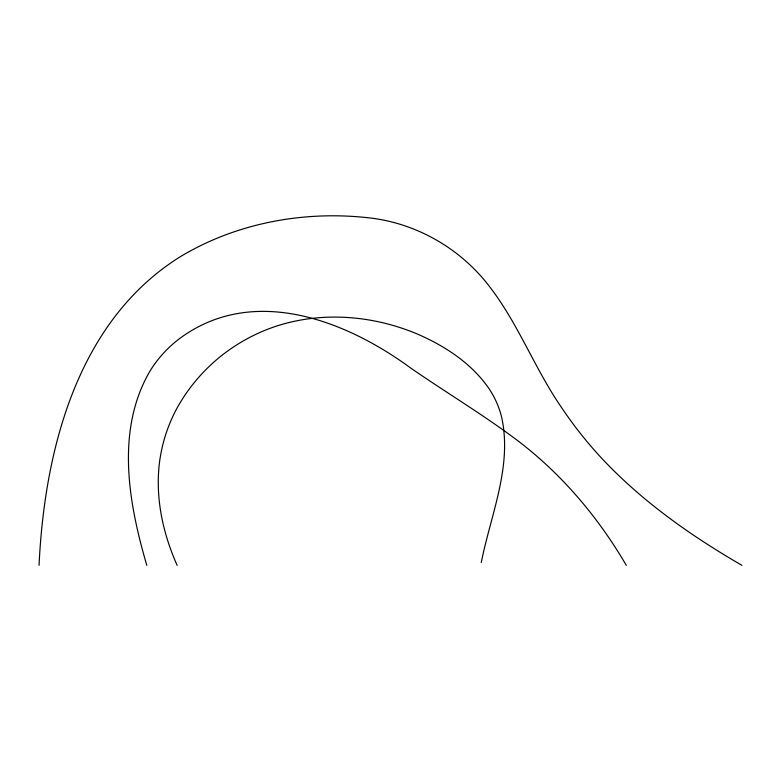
<?xml version="1.0" encoding="UTF-8"?>
<svg xmlns="http://www.w3.org/2000/svg" width="781" height="781" viewBox="0 0 781 781"><rect width="100%" height="100%" fill="white"/><g stroke="black" fill="none" stroke-linecap="round" stroke-linejoin="round"><path stroke-width="1.17" d="M39.05 565.346C44.439 451.682 76.421 322.699 178.615 257.75C236.282 222.36 306.748 209.806 373.503 218.407C419.456 224.782 461.903 250.027 489.843 286.998C518.652 324.437 535.092 369.481 561.988 408.19A404.236 404.236 0 0 0 600.96 457.471C641.513 501.041 690.629 535.639 741.95 565.346M481.272 562.545C490.673 514.806 512.434 466.638 501.675 417.269A91.201 91.201 0 0 0 488.76 388.235C471.06 362.853 444.184 345.436 416.068 333.497A219.451 219.451 0 0 0 372.517 320.591C335.869 313.806 297.161 316.647 262.689 331.261A181.504 181.504 0 0 0 219.578 357.2C201.791 371.824 186.805 389.758 175.959 410.093A156.054 156.054 0 0 0 159.607 461.551C154.999 496.999 162.682 532.954 177.141 565.346M626.303 565.346C597.416 515.802 559.45 471.334 513.166 437.262C480.09 412.827 444.799 391.613 410.982 368.232C346.959 321.167 256.148 285.446 183.35 335.879A118.224 118.224 0 0 0 150.147 370.79C115.403 429.989 128.533 503.013 146.808 565.346"/></g></svg>
